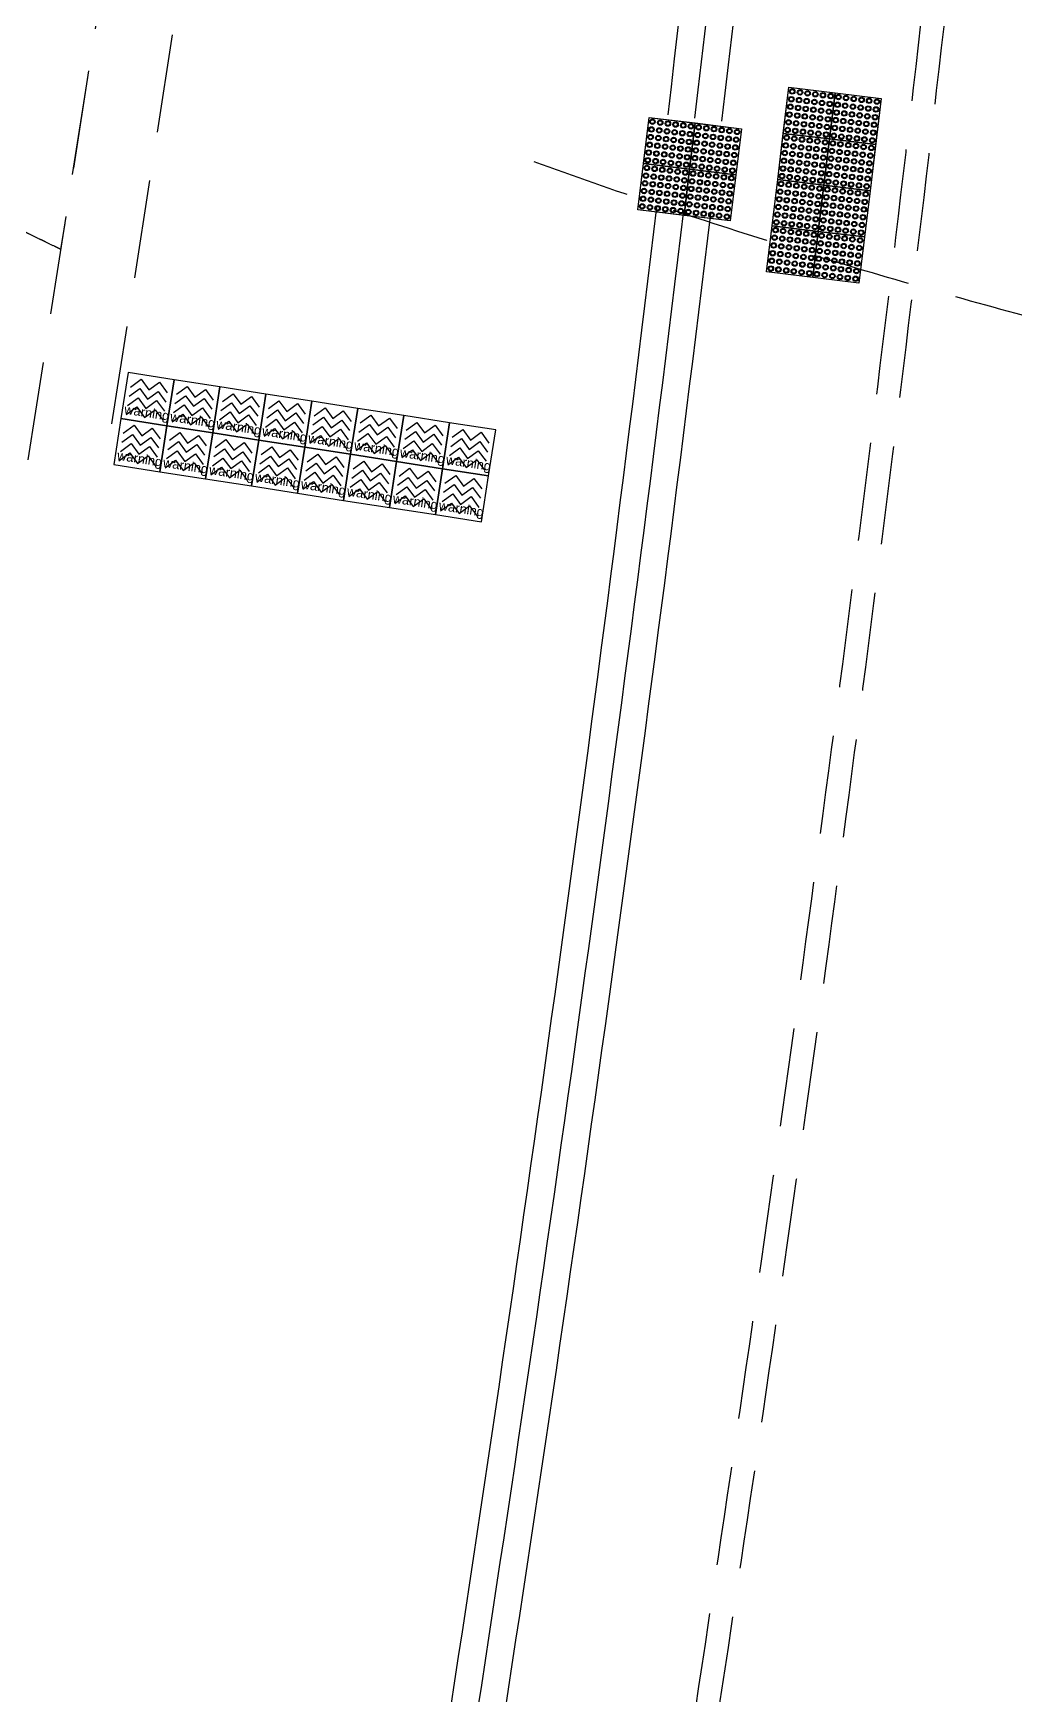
# Model space of a CAD drawing. Header units: millimetres. Extents: x 832728086 to 834530684, y 817551485 to 818349469.
# Drawn here: x 834236357 to 834242689, y 817852319 to 817863034 of the extents above; entities that cross this region are included whole.
import ezdxf

# ---------------------------------------------------------------- set-up
doc = ezdxf.new("R2010")
doc.units = ezdxf.units.MM
doc.header["$LTSCALE"] = 100
doc.linetypes.add('Hidden', pattern=[9.525, 6.35, -3.175])
doc.layers.add('+C-160', color=160, linetype='Hidden')
doc.layers.add('000-Tactile-l', color=8, linetype='Continuous')
doc.layers.add('000-helpline', color=30, linetype='Continuous', lineweight=30, plot=False)
doc.styles.get("Standard").update_dxf_attribs({"font": 'swiss.ttf'})

# ---------------------------------------------------------------- blocks, each defined once
blk = doc.blocks.new('tactile')
at = {"layer": '000-helpline', "ltscale": 0.015}
for points in [[(834241.288, 817862.736), (834241.586, 817862.7), (834241.55, 817862.402), (834241.252, 817862.438)], [(834241.586, 817862.7), (834241.884, 817862.663), (834241.848, 817862.366), (834241.55, 817862.402)], [(834240.386, 817862.541), (834240.684, 817862.505), (834240.648, 817862.207), (834240.35, 817862.243)], [(834240.684, 817862.505), (834240.982, 817862.468), (834240.946, 817862.171), (834240.648, 817862.207)], [(834241.252, 817862.438), (834241.55, 817862.402), (834241.514, 817862.104), (834241.216, 817862.14)], [(834241.55, 817862.402), (834241.848, 817862.366), (834241.812, 817862.068), (834241.514, 817862.104)], [(834240.35, 817862.243), (834240.648, 817862.207), (834240.612, 817861.909), (834240.314, 817861.945)], [(834240.648, 817862.207), (834240.946, 817862.171), (834240.91, 817861.873), (834240.612, 817861.909)], [(834241.216, 817862.14), (834241.514, 817862.104), (834241.478, 817861.806), (834241.18, 817861.842)], [(834241.514, 817862.104), (834241.812, 817862.068), (834241.775, 817861.77), (834241.478, 817861.806)], [(834241.18, 817861.842), (834241.478, 817861.806), (834241.442, 817861.508), (834241.144, 817861.544)], [(834241.478, 817861.806), (834241.775, 817861.77), (834241.739, 817861.472), (834241.442, 817861.508)]]:
    blk.add_lwpolyline(points, close=True, dxfattribs=at)
at = {"layer": '000-helpline'}
for points in [[(834237.322, 817860.849), (834237.026, 817860.895), (834236.979, 817860.599), (834237.276, 817860.552)], [(834237.618, 817860.803), (834237.322, 817860.849), (834237.276, 817860.552), (834237.572, 817860.506)], [(834237.915, 817860.757), (834237.618, 817860.803), (834237.572, 817860.506), (834237.869, 817860.46)], [(834238.211, 817860.71), (834237.915, 817860.757), (834237.869, 817860.46), (834238.165, 817860.414)], [(834238.508, 817860.664), (834238.211, 817860.71), (834238.165, 817860.414), (834238.461, 817860.368)], [(834237.276, 817860.552), (834236.979, 817860.599), (834236.933, 817860.302), (834237.23, 817860.256)], [(834238.804, 817860.618), (834238.508, 817860.664), (834238.461, 817860.368), (834238.758, 817860.322)], [(834239.1, 817860.572), (834238.804, 817860.618), (834238.758, 817860.322), (834239.054, 817860.275)], [(834237.572, 817860.506), (834237.276, 817860.552), (834237.23, 817860.256), (834237.526, 817860.21)], [(834237.869, 817860.46), (834237.572, 817860.506), (834237.526, 817860.21), (834237.822, 817860.164)], [(834239.397, 817860.526), (834239.1, 817860.572), (834239.054, 817860.275), (834239.351, 817860.229)], [(834238.165, 817860.414), (834237.869, 817860.46), (834237.822, 817860.164), (834238.119, 817860.117)], [(834238.461, 817860.368), (834238.165, 817860.414), (834238.119, 817860.117), (834238.415, 817860.071)], [(834238.758, 817860.322), (834238.461, 817860.368), (834238.415, 817860.071), (834238.712, 817860.025)], [(834239.054, 817860.275), (834238.758, 817860.322), (834238.712, 817860.025), (834239.008, 817859.979)], [(834239.351, 817860.229), (834239.054, 817860.275), (834239.008, 817859.979), (834239.305, 817859.933)]]:
    blk.add_lwpolyline(points, close=True, dxfattribs=at)
for points in [[(834237.041, 817860.802), (834237.11, 817860.852), (834237.16, 817860.783), (834237.228, 817860.833), (834237.278, 817860.765)], [(834237.338, 817860.755), (834237.406, 817860.805), (834237.456, 817860.737), (834237.525, 817860.787), (834237.575, 817860.718)], [(834237.023, 817860.683), (834237.091, 817860.733), (834237.141, 817860.664), (834237.21, 817860.715), (834237.26, 817860.646)], [(834237.032, 817860.742), (834237.101, 817860.792), (834237.151, 817860.724), (834237.219, 817860.774), (834237.269, 817860.705)], [(834237.328, 817860.696), (834237.397, 817860.746), (834237.447, 817860.678), (834237.516, 817860.728), (834237.566, 817860.659)], [(834237.625, 817860.65), (834237.693, 817860.7), (834237.743, 817860.631), (834237.812, 817860.681), (834237.862, 817860.613)], [(834237.634, 817860.709), (834237.703, 817860.759), (834237.753, 817860.691), (834237.821, 817860.741), (834237.871, 817860.672)], [(834237.931, 817860.663), (834237.999, 817860.713), (834238.049, 817860.645), (834238.118, 817860.695), (834238.168, 817860.626)], [(834237.014, 817860.624), (834237.082, 817860.674), (834237.132, 817860.605), (834237.201, 817860.655), (834237.251, 817860.587)], [(834237.31, 817860.577), (834237.379, 817860.628), (834237.429, 817860.559), (834237.497, 817860.609), (834237.547, 817860.541)], [(834237.319, 817860.637), (834237.388, 817860.687), (834237.438, 817860.618), (834237.506, 817860.668), (834237.556, 817860.6)], [(834237.616, 817860.591), (834237.684, 817860.641), (834237.734, 817860.572), (834237.803, 817860.622), (834237.853, 817860.554)], [(834237.912, 817860.544), (834237.981, 817860.594), (834238.031, 817860.526), (834238.099, 817860.576), (834238.149, 817860.507)], [(834237.921, 817860.604), (834237.99, 817860.654), (834238.04, 817860.585), (834238.108, 817860.635), (834238.158, 817860.567)], [(834238.218, 817860.558), (834238.286, 817860.608), (834238.336, 817860.539), (834238.405, 817860.589), (834238.455, 817860.521)], [(834238.227, 817860.617), (834238.296, 817860.667), (834238.346, 817860.598), (834238.414, 817860.648), (834238.464, 817860.58)], [(834238.523, 817860.571), (834238.592, 817860.621), (834238.642, 817860.552), (834238.711, 817860.602), (834238.761, 817860.534)], [(834236.986, 817860.446), (834237.054, 817860.496), (834237.104, 817860.427), (834237.173, 817860.477), (834237.223, 817860.409)], [(834236.995, 817860.505), (834237.064, 817860.555), (834237.114, 817860.487), (834237.182, 817860.537), (834237.232, 817860.468)], [(834237.292, 817860.459), (834237.36, 817860.509), (834237.41, 817860.44), (834237.479, 817860.49), (834237.529, 817860.422)], [(834237.606, 817860.531), (834237.675, 817860.581), (834237.725, 817860.513), (834237.794, 817860.563), (834237.844, 817860.494)], [(834237.903, 817860.485), (834237.971, 817860.535), (834238.021, 817860.467), (834238.09, 817860.517), (834238.14, 817860.448)], [(834238.199, 817860.439), (834238.268, 817860.489), (834238.318, 817860.42), (834238.386, 817860.471), (834238.436, 817860.402)], [(834238.209, 817860.498), (834238.277, 817860.548), (834238.327, 817860.48), (834238.396, 817860.53), (834238.446, 817860.461)], [(834238.505, 817860.452), (834238.573, 817860.502), (834238.624, 817860.434), (834238.692, 817860.484), (834238.742, 817860.415)], [(834238.514, 817860.511), (834238.583, 817860.561), (834238.633, 817860.493), (834238.701, 817860.543), (834238.751, 817860.474)], [(834238.811, 817860.465), (834238.879, 817860.515), (834238.929, 817860.447), (834238.998, 817860.497), (834239.048, 817860.428)], [(834238.82, 817860.524), (834238.888, 817860.574), (834238.938, 817860.506), (834239.007, 817860.556), (834239.057, 817860.487)], [(834239.116, 817860.478), (834239.185, 817860.528), (834239.235, 817860.46), (834239.303, 817860.51), (834239.353, 817860.441)], [(834236.967, 817860.327), (834237.036, 817860.377), (834237.086, 817860.309), (834237.155, 817860.359), (834237.205, 817860.29)], [(834236.977, 817860.387), (834237.045, 817860.437), (834237.095, 817860.368), (834237.164, 817860.418), (834237.214, 817860.35)], [(834237.273, 817860.34), (834237.342, 817860.39), (834237.392, 817860.322), (834237.46, 817860.372), (834237.51, 817860.303)], [(834237.282, 817860.4), (834237.351, 817860.45), (834237.401, 817860.381), (834237.469, 817860.431), (834237.519, 817860.363)], [(834237.579, 817860.353), (834237.647, 817860.403), (834237.697, 817860.335), (834237.766, 817860.385), (834237.816, 817860.316)], [(834237.588, 817860.413), (834237.656, 817860.463), (834237.707, 817860.394), (834237.775, 817860.444), (834237.825, 817860.376)], [(834237.884, 817860.367), (834237.953, 817860.417), (834238.003, 817860.348), (834238.071, 817860.398), (834238.122, 817860.33)], [(834238.181, 817860.32), (834238.249, 817860.37), (834238.299, 817860.302), (834238.368, 817860.352), (834238.418, 817860.283)], [(834238.496, 817860.393), (834238.564, 817860.443), (834238.614, 817860.374), (834238.683, 817860.424), (834238.733, 817860.356)], [(834238.792, 817860.347), (834238.861, 817860.397), (834238.911, 817860.328), (834238.979, 817860.378), (834239.029, 817860.31)], [(834238.801, 817860.406), (834238.87, 817860.456), (834238.92, 817860.387), (834238.988, 817860.437), (834239.039, 817860.369)], [(834239.098, 817860.36), (834239.166, 817860.41), (834239.216, 817860.341), (834239.285, 817860.391), (834239.335, 817860.323)], [(834239.107, 817860.419), (834239.176, 817860.469), (834239.226, 817860.4), (834239.294, 817860.451), (834239.344, 817860.382)], [(834237.264, 817860.281), (834237.332, 817860.331), (834237.382, 817860.263), (834237.451, 817860.313), (834237.501, 817860.244)], [(834237.56, 817860.235), (834237.629, 817860.285), (834237.679, 817860.216), (834237.747, 817860.266), (834237.797, 817860.198)], [(834237.57, 817860.294), (834237.638, 817860.344), (834237.688, 817860.276), (834237.757, 817860.326), (834237.807, 817860.257)], [(834237.866, 817860.248), (834237.934, 817860.298), (834237.984, 817860.23), (834238.053, 817860.28), (834238.103, 817860.211)], [(834237.875, 817860.307), (834237.944, 817860.357), (834237.994, 817860.289), (834238.062, 817860.339), (834238.112, 817860.27)], [(834238.172, 817860.261), (834238.24, 817860.311), (834238.29, 817860.243), (834238.359, 817860.293), (834238.409, 817860.224)], [(834238.468, 817860.215), (834238.537, 817860.265), (834238.587, 817860.196), (834238.655, 817860.246), (834238.705, 817860.178)], [(834238.477, 817860.274), (834238.546, 817860.324), (834238.596, 817860.256), (834238.664, 817860.306), (834238.714, 817860.237)], [(834238.774, 817860.228), (834238.842, 817860.278), (834238.892, 817860.21), (834238.961, 817860.26), (834239.011, 817860.191)], [(834239.089, 817860.3), (834239.157, 817860.35), (834239.207, 817860.282), (834239.276, 817860.332), (834239.326, 817860.263)], [(834237.857, 817860.189), (834237.925, 817860.239), (834237.975, 817860.17), (834238.044, 817860.22), (834238.094, 817860.152)], [(834238.153, 817860.143), (834238.222, 817860.193), (834238.272, 817860.124), (834238.34, 817860.174), (834238.39, 817860.106)], [(834238.162, 817860.202), (834238.231, 817860.252), (834238.281, 817860.183), (834238.349, 817860.233), (834238.399, 817860.165)], [(834238.459, 817860.156), (834238.527, 817860.206), (834238.577, 817860.137), (834238.646, 817860.187), (834238.696, 817860.119)], [(834238.755, 817860.109), (834238.824, 817860.159), (834238.874, 817860.091), (834238.942, 817860.141), (834238.992, 817860.072)], [(834238.764, 817860.169), (834238.833, 817860.219), (834238.883, 817860.15), (834238.952, 817860.2), (834239.002, 817860.132)], [(834239.061, 817860.123), (834239.129, 817860.173), (834239.179, 817860.104), (834239.248, 817860.154), (834239.298, 817860.086)], [(834239.07, 817860.182), (834239.139, 817860.232), (834239.189, 817860.163), (834239.257, 817860.213), (834239.307, 817860.145)], [(834238.45, 817860.096), (834238.518, 817860.146), (834238.568, 817860.078), (834238.637, 817860.128), (834238.687, 817860.059)], [(834238.746, 817860.05), (834238.814, 817860.1), (834238.865, 817860.032), (834238.933, 817860.082), (834238.983, 817860.013)], [(834239.042, 817860.004), (834239.111, 817860.054), (834239.161, 817859.986), (834239.229, 817860.036), (834239.28, 817859.967)], [(834239.052, 817860.063), (834239.12, 817860.113), (834239.17, 817860.045), (834239.239, 817860.095), (834239.289, 817860.026)]]:
    blk.add_lwpolyline(points, dxfattribs=at)
at = {"layer": '000-Tactile-l'}
for points in [[(834241.216, 817862.14), (834241.288, 817862.736), (834241.884, 817862.663), (834241.812, 817862.068)], [(834240.314, 817861.945), (834240.386, 817862.541), (834240.982, 817862.468), (834240.91, 817861.873)], [(834241.144, 817861.544), (834241.216, 817862.14), (834241.812, 817862.068), (834241.739, 817861.472)]]:
    blk.add_lwpolyline(points, close=True, dxfattribs=at)
at = {"layer": '000-Tactile-l', "ltscale": 0.015}
for centre, radius in [((834241.31, 817862.708), 0.0175), ((834241.298, 817862.609), 0.0175), ((834241.298, 817862.609), 0.0125), ((834241.304, 817862.658), 0.0175), ((834241.304, 817862.658), 0.0125), ((834241.31, 817862.708), 0.0125), ((834241.348, 817862.602), 0.0175), ((834241.354, 817862.652), 0.0175), ((834241.354, 817862.652), 0.0125), ((834241.36, 817862.702), 0.0175), ((834241.36, 817862.702), 0.0125), ((834241.403, 817862.646), 0.0175), ((834241.403, 817862.646), 0.0125), ((834241.409, 817862.696), 0.0175), ((834241.409, 817862.696), 0.0125), ((834241.453, 817862.64), 0.0175), ((834241.453, 817862.64), 0.0125), ((834241.459, 817862.69), 0.0175), ((834241.459, 817862.69), 0.0125), ((834241.502, 817862.634), 0.0175), ((834241.502, 817862.634), 0.0125), ((834241.508, 817862.684), 0.0175), ((834241.508, 817862.684), 0.0125), ((834241.552, 817862.628), 0.0175), ((834241.552, 817862.628), 0.0125), ((834241.558, 817862.678), 0.0175), ((834241.558, 817862.678), 0.0125), ((834241.602, 817862.622), 0.0175), ((834241.602, 817862.622), 0.0125), ((834241.608, 817862.672), 0.0175), ((834241.608, 817862.672), 0.0125), ((834241.651, 817862.616), 0.0175), ((834241.651, 817862.616), 0.0125), ((834241.657, 817862.666), 0.0175), ((834241.657, 817862.666), 0.0125), ((834241.701, 817862.61), 0.0175), ((834241.701, 817862.61), 0.0125), ((834241.707, 817862.66), 0.0175), ((834241.707, 817862.66), 0.0125), ((834241.751, 817862.604), 0.0175), ((834241.757, 817862.654), 0.0175), ((834241.757, 817862.654), 0.0125), ((834241.806, 817862.648), 0.0175), ((834241.806, 817862.648), 0.0125), ((834241.856, 817862.642), 0.0175), ((834241.856, 817862.642), 0.0125), ((834240.408, 817862.513), 0.0175), ((834240.408, 817862.513), 0.0125), ((834240.458, 817862.507), 0.0175), ((834240.458, 817862.507), 0.0125), ((834240.508, 817862.501), 0.0175), ((834240.508, 817862.501), 0.0125), ((834240.557, 817862.495), 0.0175), ((834241.286, 817862.509), 0.0175), ((834241.286, 817862.509), 0.0125), ((834241.292, 817862.559), 0.0175), ((834241.292, 817862.559), 0.0125), ((834241.335, 817862.503), 0.0175), ((834241.335, 817862.503), 0.0125), ((834241.342, 817862.553), 0.0175), ((834241.342, 817862.553), 0.0125), ((834241.348, 817862.602), 0.0125), ((834241.385, 817862.497), 0.0175), ((834241.391, 817862.547), 0.0175), ((834241.391, 817862.547), 0.0125), ((834241.397, 817862.596), 0.0175), ((834241.397, 817862.596), 0.0125), ((834241.441, 817862.541), 0.0175), ((834241.441, 817862.541), 0.0125), ((834241.447, 817862.59), 0.0175), ((834241.447, 817862.59), 0.0125), ((834241.49, 817862.535), 0.0175), ((834241.49, 817862.535), 0.0125), ((834241.496, 817862.584), 0.0175), ((834241.496, 817862.584), 0.0125), ((834241.54, 817862.529), 0.0175), ((834241.54, 817862.529), 0.0125), ((834241.546, 817862.578), 0.0175), ((834241.546, 817862.578), 0.0125), ((834241.59, 817862.523), 0.0175), ((834241.59, 817862.523), 0.0125), ((834241.596, 817862.572), 0.0175), ((834241.596, 817862.572), 0.0125), ((834241.639, 817862.517), 0.0175), ((834241.639, 817862.517), 0.0125), ((834241.645, 817862.566), 0.0175), ((834241.645, 817862.566), 0.0125), ((834241.689, 817862.511), 0.0175), ((834241.689, 817862.511), 0.0125), ((834241.695, 817862.56), 0.0175), ((834241.695, 817862.56), 0.0125), ((834241.739, 817862.505), 0.0175), ((834241.739, 817862.505), 0.0125), ((834241.745, 817862.554), 0.0175), ((834241.745, 817862.554), 0.0125), ((834241.751, 817862.604), 0.0125), ((834241.788, 817862.499), 0.0175), ((834241.788, 817862.499), 0.0125), ((834241.794, 817862.548), 0.0175), ((834241.794, 817862.548), 0.0125), ((834241.8, 817862.598), 0.0175), ((834241.8, 817862.598), 0.0125), ((834241.844, 817862.542), 0.0175), ((834241.844, 817862.542), 0.0125), ((834241.85, 817862.592), 0.0175), ((834241.85, 817862.592), 0.0125), ((834240.396, 817862.414), 0.0175), ((834240.396, 817862.414), 0.0125), ((834240.402, 817862.463), 0.0175), ((834240.402, 817862.463), 0.0125), ((834240.446, 817862.408), 0.0175), ((834240.446, 817862.408), 0.0125), ((834240.452, 817862.457), 0.0175), ((834240.452, 817862.457), 0.0125), ((834240.496, 817862.401), 0.0175), ((834240.496, 817862.401), 0.0125), ((834240.502, 817862.451), 0.0175), ((834240.502, 817862.451), 0.0125), ((834240.545, 817862.395), 0.0175), ((834240.545, 817862.395), 0.0125), ((834240.551, 817862.445), 0.0175), ((834240.551, 817862.445), 0.0125), ((834240.557, 817862.495), 0.0125), ((834240.595, 817862.389), 0.0175), ((834240.601, 817862.439), 0.0175), ((834240.601, 817862.439), 0.0125), ((834240.607, 817862.489), 0.0175), ((834240.607, 817862.489), 0.0125), ((834240.65, 817862.433), 0.0175), ((834240.65, 817862.433), 0.0125), ((834240.656, 817862.483), 0.0175), ((834240.656, 817862.483), 0.0125), ((834240.7, 817862.427), 0.0175), ((834240.7, 817862.427), 0.0125), ((834240.706, 817862.477), 0.0175), ((834240.706, 817862.477), 0.0125), ((834240.75, 817862.421), 0.0175), ((834240.75, 817862.421), 0.0125), ((834240.756, 817862.471), 0.0175), ((834240.756, 817862.471), 0.0125), ((834240.799, 817862.415), 0.0175), ((834240.799, 817862.415), 0.0125), ((834240.805, 817862.465), 0.0175), ((834240.805, 817862.465), 0.0125), ((834240.849, 817862.409), 0.0175), ((834240.849, 817862.409), 0.0125), ((834240.855, 817862.459), 0.0175), ((834240.855, 817862.459), 0.0125), ((834240.899, 817862.403), 0.0175), ((834240.899, 817862.403), 0.0125), ((834240.905, 817862.453), 0.0175), ((834240.905, 817862.453), 0.0125), ((834240.948, 817862.397), 0.0175), ((834240.948, 817862.397), 0.0125), ((834240.954, 817862.447), 0.0175), ((834240.954, 817862.447), 0.0125), ((834241.274, 817862.41), 0.0175), ((834241.274, 817862.41), 0.0125), ((834241.28, 817862.46), 0.0175), ((834241.28, 817862.46), 0.0125), ((834241.323, 817862.404), 0.0175), ((834241.323, 817862.404), 0.0125), ((834241.329, 817862.454), 0.0175), ((834241.329, 817862.454), 0.0125), ((834241.373, 817862.398), 0.0175), ((834241.373, 817862.398), 0.0125), ((834241.379, 817862.448), 0.0175), ((834241.379, 817862.448), 0.0125), ((834241.385, 817862.497), 0.0125), ((834241.423, 817862.392), 0.0175), ((834241.423, 817862.392), 0.0125), ((834241.429, 817862.442), 0.0175), ((834241.429, 817862.442), 0.0125), ((834241.435, 817862.491), 0.0175), ((834241.435, 817862.491), 0.0125), ((834241.478, 817862.436), 0.0175), ((834241.478, 817862.436), 0.0125), ((834241.484, 817862.485), 0.0175), ((834241.484, 817862.485), 0.0125), ((834241.528, 817862.43), 0.0175), ((834241.528, 817862.43), 0.0125), ((834241.534, 817862.479), 0.0175), ((834241.534, 817862.479), 0.0125), ((834241.578, 817862.423), 0.0175), ((834241.578, 817862.423), 0.0125), ((834241.584, 817862.473), 0.0175), ((834241.584, 817862.473), 0.0125), ((834241.627, 817862.417), 0.0175), ((834241.627, 817862.417), 0.0125), ((834241.633, 817862.467), 0.0175), ((834241.633, 817862.467), 0.0125), ((834241.677, 817862.411), 0.0175), ((834241.677, 817862.411), 0.0125), ((834241.683, 817862.461), 0.0175), ((834241.683, 817862.461), 0.0125), ((834241.727, 817862.405), 0.0175), ((834241.727, 817862.405), 0.0125), ((834241.733, 817862.455), 0.0175), ((834241.733, 817862.455), 0.0125), ((834241.776, 817862.399), 0.0175), ((834241.776, 817862.399), 0.0125), ((834241.782, 817862.449), 0.0175), ((834241.782, 817862.449), 0.0125), ((834241.826, 817862.393), 0.0175), ((834241.826, 817862.393), 0.0125), ((834241.832, 817862.443), 0.0175), ((834241.832, 817862.443), 0.0125), ((834241.838, 817862.493), 0.0175), ((834241.838, 817862.493), 0.0125), ((834240.384, 817862.314), 0.0175), ((834240.384, 817862.314), 0.0125), ((834240.39, 817862.364), 0.0175), ((834240.39, 817862.364), 0.0125), ((834240.434, 817862.308), 0.0175), ((834240.434, 817862.308), 0.0125), ((834240.44, 817862.358), 0.0175), ((834240.44, 817862.358), 0.0125), ((834240.484, 817862.302), 0.0175), ((834240.484, 817862.302), 0.0125), ((834240.49, 817862.352), 0.0175), ((834240.49, 817862.352), 0.0125), ((834240.533, 817862.296), 0.0175), ((834240.533, 817862.296), 0.0125), ((834240.539, 817862.346), 0.0175), ((834240.539, 817862.346), 0.0125), ((834240.583, 817862.29), 0.0175), ((834240.583, 817862.29), 0.0125), ((834240.589, 817862.34), 0.0175), ((834240.589, 817862.34), 0.0125), ((834240.595, 817862.389), 0.0125), ((834240.632, 817862.284), 0.0175), ((834240.632, 817862.284), 0.0125), ((834240.638, 817862.334), 0.0175), ((834240.638, 817862.334), 0.0125), ((834240.644, 817862.383), 0.0175), ((834240.644, 817862.383), 0.0125), ((834240.688, 817862.328), 0.0175), ((834240.688, 817862.328), 0.0125), ((834240.694, 817862.377), 0.0175), ((834240.694, 817862.377), 0.0125), ((834240.738, 817862.322), 0.0175), ((834240.738, 817862.322), 0.0125), ((834240.744, 817862.371), 0.0175), ((834240.744, 817862.371), 0.0125), ((834240.787, 817862.316), 0.0175), ((834240.787, 817862.316), 0.0125), ((834240.793, 817862.365), 0.0175), ((834240.793, 817862.365), 0.0125), ((834240.837, 817862.31), 0.0175), ((834240.837, 817862.31), 0.0125), ((834240.843, 817862.359), 0.0175), ((834240.843, 817862.359), 0.0125), ((834240.887, 817862.304), 0.0175), ((834240.887, 817862.304), 0.0125), ((834240.893, 817862.353), 0.0175), ((834240.893, 817862.353), 0.0125), ((834240.936, 817862.298), 0.0175), ((834240.936, 817862.298), 0.0125), ((834240.942, 817862.347), 0.0175), ((834240.942, 817862.347), 0.0125), ((834241.262, 817862.311), 0.0175), ((834241.262, 817862.311), 0.0125), ((834241.268, 817862.36), 0.0175), ((834241.268, 817862.36), 0.0125), ((834241.311, 817862.305), 0.0175), ((834241.311, 817862.305), 0.0125), ((834241.317, 817862.354), 0.0175), ((834241.317, 817862.354), 0.0125), ((834241.361, 817862.299), 0.0175), ((834241.361, 817862.299), 0.0125), ((834241.367, 817862.348), 0.0175), ((834241.367, 817862.348), 0.0125), ((834241.411, 817862.293), 0.0175), ((834241.411, 817862.293), 0.0125), ((834241.417, 817862.342), 0.0175), ((834241.417, 817862.342), 0.0125), ((834241.46, 817862.287), 0.0175), ((834241.46, 817862.287), 0.0125), ((834241.466, 817862.336), 0.0175), ((834241.466, 817862.336), 0.0125), ((834241.472, 817862.386), 0.0175), ((834241.472, 817862.386), 0.0125), ((834241.51, 817862.281), 0.0175), ((834241.516, 817862.33), 0.0175), ((834241.516, 817862.33), 0.0125), ((834241.522, 817862.38), 0.0175), ((834241.522, 817862.38), 0.0125), ((834241.566, 817862.324), 0.0175), ((834241.566, 817862.324), 0.0125), ((834241.572, 817862.374), 0.0175), ((834241.572, 817862.374), 0.0125), ((834241.615, 817862.318), 0.0175), ((834241.615, 817862.318), 0.0125), ((834241.621, 817862.368), 0.0175), ((834241.621, 817862.368), 0.0125), ((834241.665, 817862.312), 0.0175), ((834241.665, 817862.312), 0.0125), ((834241.671, 817862.362), 0.0175), ((834241.671, 817862.362), 0.0125), ((834241.715, 817862.306), 0.0175), ((834241.715, 817862.306), 0.0125), ((834241.721, 817862.356), 0.0175), ((834241.721, 817862.356), 0.0125), ((834241.764, 817862.3), 0.0175), ((834241.764, 817862.3), 0.0125), ((834241.77, 817862.35), 0.0175), ((834241.77, 817862.35), 0.0125), ((834241.814, 817862.294), 0.0175), ((834241.814, 817862.294), 0.0125), ((834241.82, 817862.344), 0.0175), ((834241.82, 817862.344), 0.0125), ((834240.372, 817862.215), 0.0175), ((834240.372, 817862.215), 0.0125), ((834240.378, 817862.265), 0.0175), ((834240.378, 817862.265), 0.0125), ((834240.422, 817862.209), 0.0175), ((834240.422, 817862.209), 0.0125), ((834240.428, 817862.259), 0.0175), ((834240.428, 817862.259), 0.0125), ((834240.471, 817862.203), 0.0175), ((834240.471, 817862.203), 0.0125), ((834240.477, 817862.253), 0.0175), ((834240.477, 817862.253), 0.0125), ((834240.521, 817862.197), 0.0175), ((834240.521, 817862.197), 0.0125), ((834240.527, 817862.247), 0.0175), ((834240.527, 817862.247), 0.0125), ((834240.571, 817862.191), 0.0175), ((834240.571, 817862.191), 0.0125), ((834240.577, 817862.241), 0.0175), ((834240.577, 817862.241), 0.0125), ((834240.62, 817862.185), 0.0175), ((834240.62, 817862.185), 0.0125), ((834240.626, 817862.235), 0.0175), ((834240.626, 817862.235), 0.0125), ((834240.67, 817862.179), 0.0175), ((834240.67, 817862.179), 0.0125), ((834240.676, 817862.229), 0.0175), ((834240.676, 817862.229), 0.0125), ((834240.682, 817862.278), 0.0175), ((834240.682, 817862.278), 0.0125), ((834240.72, 817862.173), 0.0175), ((834240.726, 817862.223), 0.0175), ((834240.726, 817862.223), 0.0125), ((834240.732, 817862.272), 0.0175), ((834240.732, 817862.272), 0.0125), ((834240.775, 817862.216), 0.0175), ((834240.775, 817862.216), 0.0125), ((834240.781, 817862.266), 0.0175), ((834240.781, 817862.266), 0.0125), ((834240.825, 817862.21), 0.0175), ((834240.825, 817862.21), 0.0125), ((834240.831, 817862.26), 0.0175), ((834240.831, 817862.26), 0.0125), ((834240.875, 817862.204), 0.0175), ((834240.875, 817862.204), 0.0125), ((834240.881, 817862.254), 0.0175), ((834240.881, 817862.254), 0.0125), ((834240.924, 817862.198), 0.0175), ((834240.924, 817862.198), 0.0125), ((834240.93, 817862.248), 0.0175), ((834240.93, 817862.248), 0.0125), ((834241.25, 817862.211), 0.0175), ((834241.25, 817862.211), 0.0125), ((834241.256, 817862.261), 0.0175), ((834241.256, 817862.261), 0.0125), ((834241.299, 817862.205), 0.0175), ((834241.299, 817862.205), 0.0125), ((834241.305, 817862.255), 0.0175), ((834241.305, 817862.255), 0.0125), ((834241.349, 817862.199), 0.0175), ((834241.349, 817862.199), 0.0125), ((834241.355, 817862.249), 0.0175), ((834241.355, 817862.249), 0.0125), ((834241.399, 817862.193), 0.0175), ((834241.399, 817862.193), 0.0125), ((834241.405, 817862.243), 0.0175), ((834241.405, 817862.243), 0.0125), ((834241.448, 817862.187), 0.0175), ((834241.448, 817862.187), 0.0125), ((834241.454, 817862.237), 0.0175), ((834241.454, 817862.237), 0.0125), ((834241.498, 817862.181), 0.0175), ((834241.498, 817862.181), 0.0125), ((834241.504, 817862.231), 0.0175), ((834241.504, 817862.231), 0.0125), ((834241.51, 817862.281), 0.0125), ((834241.548, 817862.175), 0.0175), ((834241.554, 817862.225), 0.0175), ((834241.554, 817862.225), 0.0125), ((834241.56, 817862.275), 0.0175), ((834241.56, 817862.275), 0.0125), ((834241.603, 817862.219), 0.0175), ((834241.603, 817862.219), 0.0125), ((834241.609, 817862.269), 0.0175), ((834241.609, 817862.269), 0.0125), ((834241.653, 817862.213), 0.0175), ((834241.653, 817862.213), 0.0125), ((834241.659, 817862.263), 0.0175), ((834241.659, 817862.263), 0.0125), ((834241.703, 817862.207), 0.0175), ((834241.703, 817862.207), 0.0125), ((834241.709, 817862.257), 0.0175), ((834241.709, 817862.257), 0.0125), ((834241.752, 817862.201), 0.0175), ((834241.752, 817862.201), 0.0125), ((834241.758, 817862.251), 0.0175), ((834241.758, 817862.251), 0.0125), ((834241.802, 817862.195), 0.0175), ((834241.802, 817862.195), 0.0125), ((834241.808, 817862.245), 0.0175), ((834241.808, 817862.245), 0.0125), ((834240.354, 817862.066), 0.0175), ((834240.36, 817862.116), 0.0175), ((834240.36, 817862.116), 0.0125), ((834240.366, 817862.165), 0.0175), ((834240.366, 817862.165), 0.0125), ((834240.41, 817862.11), 0.0175), ((834240.41, 817862.11), 0.0125), ((834240.416, 817862.159), 0.0175), ((834240.416, 817862.159), 0.0125), ((834240.459, 817862.104), 0.0175), ((834240.459, 817862.104), 0.0125), ((834240.465, 817862.153), 0.0175), ((834240.465, 817862.153), 0.0125), ((834240.509, 817862.098), 0.0175), ((834240.509, 817862.098), 0.0125), ((834240.515, 817862.147), 0.0175), ((834240.515, 817862.147), 0.0125), ((834240.559, 817862.092), 0.0175), ((834240.559, 817862.092), 0.0125), ((834240.565, 817862.141), 0.0175), ((834240.565, 817862.141), 0.0125), ((834240.608, 817862.086), 0.0175), ((834240.608, 817862.086), 0.0125), ((834240.614, 817862.135), 0.0175), ((834240.614, 817862.135), 0.0125), ((834240.658, 817862.08), 0.0175), ((834240.658, 817862.08), 0.0125), ((834240.664, 817862.129), 0.0175), ((834240.664, 817862.129), 0.0125), ((834240.708, 817862.074), 0.0175), ((834240.708, 817862.074), 0.0125), ((834240.714, 817862.123), 0.0175), ((834240.714, 817862.123), 0.0125), ((834240.72, 817862.173), 0.0125), ((834240.757, 817862.068), 0.0175), ((834240.763, 817862.117), 0.0175), ((834240.763, 817862.117), 0.0125), ((834240.769, 817862.167), 0.0175), ((834240.769, 817862.167), 0.0125), ((834240.813, 817862.111), 0.0175), ((834240.813, 817862.111), 0.0125), ((834240.819, 817862.161), 0.0175), ((834240.819, 817862.161), 0.0125), ((834240.863, 817862.105), 0.0175), ((834240.863, 817862.105), 0.0125), ((834240.869, 817862.155), 0.0175), ((834240.869, 817862.155), 0.0125), ((834240.912, 817862.099), 0.0175), ((834240.912, 817862.099), 0.0125), ((834240.918, 817862.149), 0.0175), ((834240.918, 817862.149), 0.0125), ((834241.238, 817862.112), 0.0175), ((834241.238, 817862.112), 0.0125), ((834241.244, 817862.162), 0.0175), ((834241.244, 817862.162), 0.0125), ((834241.287, 817862.106), 0.0175), ((834241.287, 817862.106), 0.0125), ((834241.293, 817862.156), 0.0175), ((834241.293, 817862.156), 0.0125), ((834241.337, 817862.1), 0.0175), ((834241.337, 817862.1), 0.0125), ((834241.343, 817862.15), 0.0175), ((834241.343, 817862.15), 0.0125), ((834241.387, 817862.094), 0.0175), ((834241.387, 817862.094), 0.0125), ((834241.393, 817862.144), 0.0175), ((834241.393, 817862.144), 0.0125), ((834241.436, 817862.088), 0.0175), ((834241.436, 817862.088), 0.0125), ((834241.442, 817862.138), 0.0175), ((834241.442, 817862.138), 0.0125), ((834241.486, 817862.082), 0.0175), ((834241.486, 817862.082), 0.0125), ((834241.492, 817862.132), 0.0175), ((834241.492, 817862.132), 0.0125), ((834241.536, 817862.076), 0.0175), ((834241.536, 817862.076), 0.0125), ((834241.542, 817862.126), 0.0175), ((834241.542, 817862.126), 0.0125), ((834241.548, 817862.175), 0.0125), ((834241.585, 817862.07), 0.0175), ((834241.585, 817862.07), 0.0125), ((834241.591, 817862.12), 0.0175), ((834241.591, 817862.12), 0.0125), ((834241.597, 817862.169), 0.0175), ((834241.597, 817862.169), 0.0125), ((834241.641, 817862.114), 0.0175), ((834241.641, 817862.114), 0.0125), ((834241.647, 817862.163), 0.0175), ((834241.647, 817862.163), 0.0125), ((834241.69, 817862.108), 0.0175), ((834241.69, 817862.108), 0.0125), ((834241.696, 817862.157), 0.0175), ((834241.696, 817862.157), 0.0125), ((834241.74, 817862.102), 0.0175), ((834241.74, 817862.102), 0.0125), ((834241.746, 817862.151), 0.0175), ((834241.746, 817862.151), 0.0125), ((834241.79, 817862.096), 0.0175), ((834241.79, 817862.096), 0.0125), ((834241.796, 817862.145), 0.0175), ((834241.796, 817862.145), 0.0125), ((834240.342, 817861.967), 0.0175), ((834240.342, 817861.967), 0.0125), ((834240.348, 817862.016), 0.0175), ((834240.348, 817862.016), 0.0125), ((834240.354, 817862.066), 0.0125), ((834240.392, 817861.961), 0.0175), ((834240.398, 817862.01), 0.0175), ((834240.398, 817862.01), 0.0125), ((834240.404, 817862.06), 0.0175), ((834240.404, 817862.06), 0.0125), ((834240.447, 817862.004), 0.0175), ((834240.447, 817862.004), 0.0125), ((834240.453, 817862.054), 0.0175), ((834240.453, 817862.054), 0.0125), ((834240.497, 817861.998), 0.0175), ((834240.497, 817861.998), 0.0125), ((834240.503, 817862.048), 0.0175), ((834240.503, 817862.048), 0.0125), ((834240.547, 817861.992), 0.0175), ((834240.547, 817861.992), 0.0125), ((834240.553, 817862.042), 0.0175), ((834240.553, 817862.042), 0.0125), ((834240.596, 817861.986), 0.0175), ((834240.596, 817861.986), 0.0125), ((834240.602, 817862.036), 0.0175), ((834240.602, 817862.036), 0.0125), ((834240.646, 817861.98), 0.0175), ((834240.646, 817861.98), 0.0125), ((834240.652, 817862.03), 0.0175), ((834240.652, 817862.03), 0.0125), ((834240.696, 817861.974), 0.0175), ((834240.696, 817861.974), 0.0125), ((834240.702, 817862.024), 0.0175), ((834240.702, 817862.024), 0.0125), ((834240.745, 817861.968), 0.0175), ((834240.745, 817861.968), 0.0125), ((834240.751, 817862.018), 0.0175), ((834240.751, 817862.018), 0.0125), ((834240.757, 817862.068), 0.0125), ((834240.795, 817861.962), 0.0175), ((834240.801, 817862.012), 0.0175), ((834240.801, 817862.012), 0.0125), ((834240.807, 817862.062), 0.0175), ((834240.807, 817862.062), 0.0125), ((834240.851, 817862.006), 0.0175), ((834240.851, 817862.006), 0.0125), ((834240.857, 817862.056), 0.0175), ((834240.857, 817862.056), 0.0125), ((834240.9, 817862), 0.0175), ((834240.9, 817862), 0.0125), ((834240.906, 817862.05), 0.0175), ((834240.906, 817862.05), 0.0125), ((834241.22, 817861.963), 0.0175), ((834241.22, 817861.963), 0.0125), ((834241.226, 817862.013), 0.0175), ((834241.226, 817862.013), 0.0125), ((834241.232, 817862.062), 0.0175), ((834241.232, 817862.062), 0.0125), ((834241.275, 817862.007), 0.0175), ((834241.275, 817862.007), 0.0125), ((834241.281, 817862.056), 0.0175), ((834241.281, 817862.056), 0.0125), ((834241.325, 817862.001), 0.0175), ((834241.325, 817862.001), 0.0125), ((834241.331, 817862.05), 0.0175), ((834241.331, 817862.05), 0.0125), ((834241.375, 817861.995), 0.0175), ((834241.375, 817861.995), 0.0125), ((834241.381, 817862.044), 0.0175), ((834241.381, 817862.044), 0.0125), ((834241.424, 817861.989), 0.0175), ((834241.424, 817861.989), 0.0125), ((834241.43, 817862.038), 0.0175), ((834241.43, 817862.038), 0.0125), ((834241.474, 817861.983), 0.0175), ((834241.474, 817861.983), 0.0125), ((834241.48, 817862.032), 0.0175), ((834241.48, 817862.032), 0.0125), ((834241.524, 817861.977), 0.0175), ((834241.524, 817861.977), 0.0125), ((834241.53, 817862.026), 0.0175), ((834241.53, 817862.026), 0.0125), ((834241.573, 817861.971), 0.0175), ((834241.573, 817861.971), 0.0125), ((834241.579, 817862.02), 0.0175), ((834241.579, 817862.02), 0.0125), ((834241.623, 817861.965), 0.0175), ((834241.623, 817861.965), 0.0125), ((834241.629, 817862.014), 0.0175), ((834241.629, 817862.014), 0.0125), ((834241.635, 817862.064), 0.0175), ((834241.635, 817862.064), 0.0125), ((834241.672, 817861.959), 0.0175), ((834241.678, 817862.008), 0.0175), ((834241.678, 817862.008), 0.0125), ((834241.684, 817862.058), 0.0175), ((834241.684, 817862.058), 0.0125), ((834241.728, 817862.002), 0.0175), ((834241.728, 817862.002), 0.0125), ((834241.734, 817862.052), 0.0175), ((834241.734, 817862.052), 0.0125), ((834241.778, 817861.996), 0.0175), ((834241.778, 817861.996), 0.0125), ((834241.784, 817862.046), 0.0175), ((834241.784, 817862.046), 0.0125), ((834240.392, 817861.961), 0.0125), ((834240.441, 817861.955), 0.0175), ((834240.441, 817861.955), 0.0125), ((834240.491, 817861.949), 0.0175), ((834240.491, 817861.949), 0.0125), ((834240.541, 817861.943), 0.0175), ((834240.541, 817861.943), 0.0125), ((834240.59, 817861.937), 0.0175), ((834240.59, 817861.937), 0.0125), ((834240.64, 817861.931), 0.0175), ((834240.64, 817861.931), 0.0125), ((834240.69, 817861.925), 0.0175), ((834240.69, 817861.925), 0.0125), ((834240.739, 817861.919), 0.0175), ((834240.739, 817861.919), 0.0125), ((834240.789, 817861.913), 0.0175), ((834240.789, 817861.913), 0.0125), ((834240.795, 817861.962), 0.0125), ((834240.838, 817861.907), 0.0175), ((834240.838, 817861.907), 0.0125), ((834240.845, 817861.956), 0.0175), ((834240.845, 817861.956), 0.0125), ((834240.888, 817861.901), 0.0175), ((834240.888, 817861.901), 0.0125), ((834240.894, 817861.95), 0.0175), ((834240.894, 817861.95), 0.0125), ((834241.208, 817861.864), 0.0175), ((834241.208, 817861.864), 0.0125), ((834241.214, 817861.914), 0.0175), ((834241.214, 817861.914), 0.0125), ((834241.257, 817861.858), 0.0175), ((834241.257, 817861.858), 0.0125), ((834241.263, 817861.908), 0.0175), ((834241.263, 817861.908), 0.0125), ((834241.269, 817861.957), 0.0175), ((834241.269, 817861.957), 0.0125), ((834241.307, 817861.852), 0.0175), ((834241.313, 817861.902), 0.0175), ((834241.313, 817861.902), 0.0125), ((834241.319, 817861.951), 0.0175), ((834241.319, 817861.951), 0.0125), ((834241.363, 817861.896), 0.0175), ((834241.363, 817861.896), 0.0125), ((834241.369, 817861.945), 0.0175), ((834241.369, 817861.945), 0.0125), ((834241.412, 817861.89), 0.0175), ((834241.412, 817861.89), 0.0125), ((834241.418, 817861.939), 0.0175), ((834241.418, 817861.939), 0.0125), ((834241.462, 817861.884), 0.0175), ((834241.462, 817861.884), 0.0125), ((834241.468, 817861.933), 0.0175), ((834241.468, 817861.933), 0.0125), ((834241.511, 817861.877), 0.0175), ((834241.511, 817861.877), 0.0125), ((834241.518, 817861.927), 0.0175), ((834241.518, 817861.927), 0.0125), ((834241.561, 817861.871), 0.0175), ((834241.561, 817861.871), 0.0125), ((834241.567, 817861.921), 0.0175), ((834241.567, 817861.921), 0.0125), ((834241.611, 817861.865), 0.0175), ((834241.611, 817861.865), 0.0125), ((834241.617, 817861.915), 0.0175), ((834241.617, 817861.915), 0.0125), ((834241.66, 817861.859), 0.0175), ((834241.66, 817861.859), 0.0125), ((834241.666, 817861.909), 0.0175), ((834241.666, 817861.909), 0.0125), ((834241.672, 817861.959), 0.0125), ((834241.71, 817861.853), 0.0175), ((834241.716, 817861.903), 0.0175), ((834241.716, 817861.903), 0.0125), ((834241.722, 817861.953), 0.0175), ((834241.722, 817861.953), 0.0125), ((834241.766, 817861.897), 0.0175), ((834241.766, 817861.897), 0.0125), ((834241.772, 817861.947), 0.0175), ((834241.772, 817861.947), 0.0125), ((834241.196, 817861.765), 0.0175), ((834241.196, 817861.765), 0.0125), ((834241.202, 817861.814), 0.0175), ((834241.202, 817861.814), 0.0125), ((834241.245, 817861.759), 0.0175), ((834241.245, 817861.759), 0.0125), ((834241.251, 817861.808), 0.0175), ((834241.251, 817861.808), 0.0125), ((834241.295, 817861.753), 0.0175), ((834241.295, 817861.753), 0.0125), ((834241.301, 817861.802), 0.0175), ((834241.301, 817861.802), 0.0125), ((834241.307, 817861.852), 0.0125), ((834241.345, 817861.747), 0.0175), ((834241.351, 817861.796), 0.0175), ((834241.351, 817861.796), 0.0125), ((834241.357, 817861.846), 0.0175), ((834241.357, 817861.846), 0.0125), ((834241.4, 817861.79), 0.0175), ((834241.4, 817861.79), 0.0125), ((834241.406, 817861.84), 0.0175), ((834241.406, 817861.84), 0.0125), ((834241.45, 817861.784), 0.0175), ((834241.45, 817861.784), 0.0125), ((834241.456, 817861.834), 0.0175), ((834241.456, 817861.834), 0.0125), ((834241.499, 817861.778), 0.0175), ((834241.499, 817861.778), 0.0125), ((834241.505, 817861.828), 0.0175), ((834241.505, 817861.828), 0.0125), ((834241.549, 817861.772), 0.0175), ((834241.549, 817861.772), 0.0125), ((834241.555, 817861.822), 0.0175), ((834241.555, 817861.822), 0.0125), ((834241.599, 817861.766), 0.0175), ((834241.599, 817861.766), 0.0125), ((834241.605, 817861.816), 0.0175), ((834241.605, 817861.816), 0.0125), ((834241.648, 817861.76), 0.0175), ((834241.648, 817861.76), 0.0125), ((834241.654, 817861.81), 0.0175), ((834241.654, 817861.81), 0.0125), ((834241.698, 817861.754), 0.0175), ((834241.698, 817861.754), 0.0125), ((834241.704, 817861.804), 0.0175), ((834241.704, 817861.804), 0.0125), ((834241.71, 817861.853), 0.0125), ((834241.748, 817861.748), 0.0175), ((834241.754, 817861.798), 0.0175), ((834241.754, 817861.798), 0.0125), ((834241.76, 817861.847), 0.0175), ((834241.76, 817861.847), 0.0125), ((834241.184, 817861.665), 0.0175), ((834241.184, 817861.665), 0.0125), ((834241.19, 817861.715), 0.0175), ((834241.19, 817861.715), 0.0125), ((834241.233, 817861.659), 0.0175), ((834241.233, 817861.659), 0.0125), ((834241.239, 817861.709), 0.0175), ((834241.239, 817861.709), 0.0125), ((834241.283, 817861.653), 0.0175), ((834241.283, 817861.653), 0.0125), ((834241.289, 817861.703), 0.0175), ((834241.289, 817861.703), 0.0125), ((834241.333, 817861.647), 0.0175), ((834241.333, 817861.647), 0.0125), ((834241.339, 817861.697), 0.0175), ((834241.339, 817861.697), 0.0125), ((834241.345, 817861.747), 0.0125), ((834241.382, 817861.641), 0.0175), ((834241.382, 817861.641), 0.0125), ((834241.388, 817861.691), 0.0175), ((834241.388, 817861.691), 0.0125), ((834241.394, 817861.741), 0.0175), ((834241.394, 817861.741), 0.0125), ((834241.438, 817861.685), 0.0175), ((834241.438, 817861.685), 0.0125), ((834241.444, 817861.735), 0.0175), ((834241.444, 817861.735), 0.0125), ((834241.487, 817861.679), 0.0175), ((834241.487, 817861.679), 0.0125), ((834241.493, 817861.729), 0.0175), ((834241.493, 817861.729), 0.0125), ((834241.537, 817861.673), 0.0175), ((834241.537, 817861.673), 0.0125), ((834241.543, 817861.723), 0.0175), ((834241.543, 817861.723), 0.0125), ((834241.587, 817861.667), 0.0175), ((834241.587, 817861.667), 0.0125), ((834241.593, 817861.717), 0.0175), ((834241.593, 817861.717), 0.0125), ((834241.636, 817861.661), 0.0175), ((834241.636, 817861.661), 0.0125), ((834241.642, 817861.711), 0.0175), ((834241.642, 817861.711), 0.0125), ((834241.686, 817861.655), 0.0175), ((834241.686, 817861.655), 0.0125), ((834241.692, 817861.705), 0.0175), ((834241.692, 817861.705), 0.0125), ((834241.736, 817861.649), 0.0175), ((834241.736, 817861.649), 0.0125), ((834241.742, 817861.699), 0.0175), ((834241.742, 817861.699), 0.0125), ((834241.748, 817861.748), 0.0125), ((834241.172, 817861.566), 0.0175), ((834241.172, 817861.566), 0.0125), ((834241.178, 817861.616), 0.0175), ((834241.178, 817861.616), 0.0125), ((834241.221, 817861.56), 0.0175), ((834241.221, 817861.56), 0.0125), ((834241.227, 817861.61), 0.0175), ((834241.227, 817861.61), 0.0125), ((834241.271, 817861.554), 0.0175), ((834241.271, 817861.554), 0.0125), ((834241.277, 817861.604), 0.0175), ((834241.277, 817861.604), 0.0125), ((834241.32, 817861.548), 0.0175), ((834241.32, 817861.548), 0.0125), ((834241.326, 817861.598), 0.0175), ((834241.326, 817861.598), 0.0125), ((834241.37, 817861.542), 0.0175), ((834241.37, 817861.542), 0.0125), ((834241.376, 817861.592), 0.0175), ((834241.376, 817861.592), 0.0125), ((834241.42, 817861.536), 0.0175), ((834241.42, 817861.536), 0.0125), ((834241.426, 817861.586), 0.0175), ((834241.426, 817861.586), 0.0125), ((834241.432, 817861.635), 0.0175), ((834241.432, 817861.635), 0.0125), ((834241.469, 817861.53), 0.0175), ((834241.475, 817861.58), 0.0175), ((834241.475, 817861.58), 0.0125), ((834241.481, 817861.629), 0.0175), ((834241.481, 817861.629), 0.0125), ((834241.525, 817861.574), 0.0175), ((834241.525, 817861.574), 0.0125), ((834241.531, 817861.623), 0.0175), ((834241.531, 817861.623), 0.0125), ((834241.575, 817861.568), 0.0175), ((834241.575, 817861.568), 0.0125), ((834241.581, 817861.617), 0.0175), ((834241.581, 817861.617), 0.0125), ((834241.624, 817861.562), 0.0175), ((834241.624, 817861.562), 0.0125), ((834241.63, 817861.611), 0.0175), ((834241.63, 817861.611), 0.0125), ((834241.674, 817861.556), 0.0175), ((834241.674, 817861.556), 0.0125), ((834241.68, 817861.605), 0.0175), ((834241.68, 817861.605), 0.0125), ((834241.724, 817861.55), 0.0175), ((834241.724, 817861.55), 0.0125), ((834241.73, 817861.599), 0.0175), ((834241.73, 817861.599), 0.0125), ((834241.469, 817861.53), 0.0125), ((834241.519, 817861.524), 0.0175), ((834241.519, 817861.524), 0.0125), ((834241.569, 817861.518), 0.0175), ((834241.569, 817861.518), 0.0125), ((834241.618, 817861.512), 0.0175), ((834241.618, 817861.512), 0.0125), ((834241.668, 817861.506), 0.0175), ((834241.668, 817861.506), 0.0125), ((834241.718, 817861.5), 0.0175), ((834241.718, 817861.5), 0.0125)]:
    blk.add_circle(centre, radius, dxfattribs=at)
at = {"layer": '000-Tactile-l', "ltscale": 5e-05}
for radius, start, end in [(298.205, 353.22649, 357.71018), (298.38, 353.22649, 357.7116), (298.555, 353.22649, 357.713), (298.205, 351.14514, 353.11121), (298.38, 351.14514, 353.11125), (298.555, 351.14514, 353.11128)]:
    blk.add_arc((833944.385, 817897.729), radius, start, end, dxfattribs=at)
at = {"layer": '000-helpline', "char_height": 0.06, "attachment_point": 1, "rotation": 351.1451}
for insert in [(834237.007, 817860.69), (834237.303, 817860.643), (834237.6, 817860.597), (834237.896, 817860.551), (834238.193, 817860.505), (834236.961, 817860.393), (834238.489, 817860.459), (834238.785, 817860.412), (834237.257, 817860.347), (834237.554, 817860.301), (834239.082, 817860.366), (834237.85, 817860.255), (834238.146, 817860.208), (834238.443, 817860.162), (834238.739, 817860.116), (834239.036, 817860.07)]:
    blk.add_mtext_dynamic_manual_height_columns('warning', width=0.55619, gutter_width=1, heights=[0], dxfattribs=dict(at, insert=insert))
blk = doc.blocks.new('A$C062A3D83')
at = {"layer": '+C-160'}
for p, q in [((-83247, -120821), (-87039, -145162)), ((-86468, -144745), (-82753, -120898)), ((-86333, -140628), (-86799, -143620))]:
    blk.add_line(p, q, dxfattribs=at)
for centre, radius, start, end in [((-379127, -107829), 299850, 351.14513, 357.92998), ((-379127, -107829), 300000, 351.14513, 357.92998), ((-70611, -106666), 38686, 250.1506, 325.1524)]:
    blk.add_arc(centre, radius, start, end, dxfattribs=at)
at = {"layer": '+C-160', "ltscale": 0.001}
blk.add_arc((-107285, -185572), 46687, 63.9723, 76.5819, dxfattribs=at)

msp = doc.modelspace()

# ---------------------------------------------------------------- block references
at = {"layer": '+C-160', "ltscale": 5}
msp.add_blockref('A$C062A3D83', (834323333.3128, 818005260.0327), dxfattribs=at)
at = {"layer": '000-Tactile-l', "xscale": 1000, "yscale": 1000, "zscale": 1000}
msp.add_blockref('tactile', (-56.4905, -49.2817, -0.0703), dxfattribs=at)

doc.saveas('drawing.dxf')
